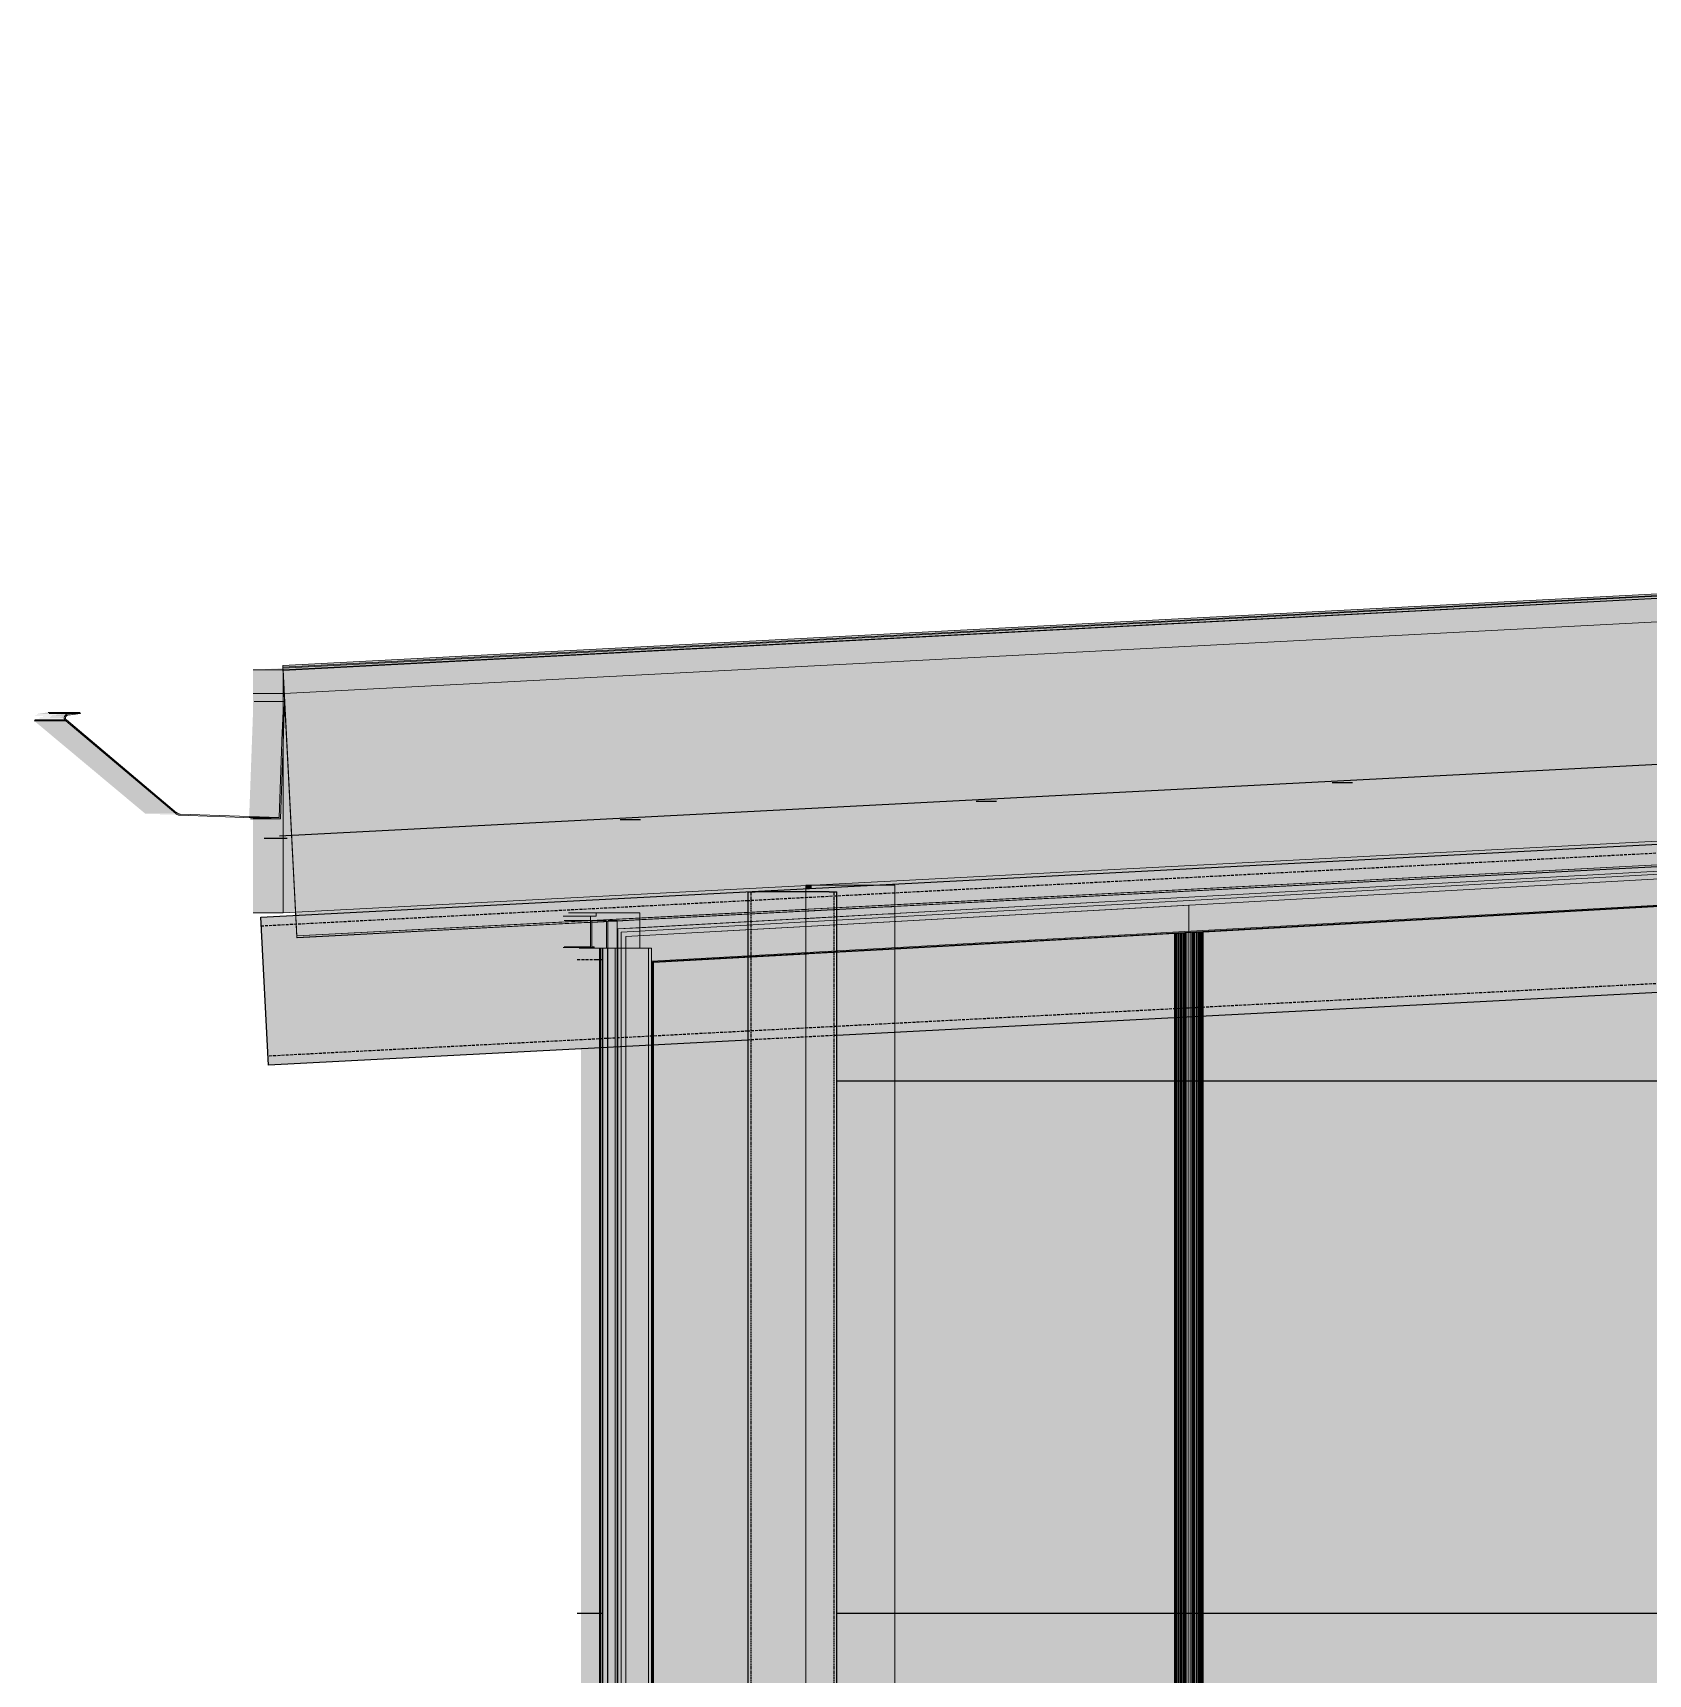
# Model space of a CAD drawing. Header units: millimetres. Extents: x 632 to 645312, y -3890 to 22200.
# Drawn here: x 595949 to 598678, y 14641 to 17414 of the extents above; entities that cross this region are included whole.
import ezdxf

# ---------------------------------------------------------------- set-up
doc = ezdxf.new("R2010")
doc.units = ezdxf.units.MM
doc.linetypes.add('Dash', pattern=[7, 5, -2])
doc.linetypes.add('Hidden Half', pattern=[3, 2, -1])
for name, color, linetype, lineweight in [('A-000-M_MASS', 13, 'Continuous', 25), ('A-214-M_CURT_WALL', 52, 'Continuous', 13), ('A-215-M_CURT_PANEL', 51, 'Continuous', 13), ('A-270-M_ROOF', 132, 'Continuous', 13), ('S-280-M_COLUMN', 52, 'Continuous', 13), ('S-280-M_STRUCT_FRAME', 12, 'Continuous', 13), ('S-280-MH_COLUMN', 52, 'Hidden Half', 13)]:
    doc.layers.add(name, color=color, linetype=linetype, lineweight=lineweight)

# ---------------------------------------------------------------- blocks, each defined once
blk = doc.blocks.new('Roof Gutters3 - Roof Gutters-1885272-S6_501-SECTION C1')
at = {"layer": 'A-270-M_ROOF', "lineweight": 5, "transparency": 33554432}
for points in [[(4306891.2, 16340.9), (4327368.8, 17410), (4327368.6, 17414.3), (4306890.9, 16345.2)], [(4306891.4, 16337), (4327369, 17406.1), (4327368.8, 17411.3), (4306891.1, 16342.2)], [(4306913, 15922.9), (4312657.3, 16222.8), (4312657.3, 16598.9), (4327371.1, 17367.1), (4327368.8, 17410), (4306891.2, 16340.9), (4306901.1, 16151.6)]]:
    blk.add_hatch(color=253, dxfattribs=at).paths.add_polyline_path(points)
at = {"layer": 'A-270-M_ROOF', "color": 53, "lineweight": 5}
for p, q in [((4327041.1, 17397.2), (4306890.9, 16345.2)), ((4327041.2, 17394.2), (4306891.1, 16342.2)), ((4327071.1, 17394.5), (4306891.2, 16340.9)), ((4327071.3, 17391.5), (4306891.3, 16338)), ((4312662.6, 16638.3), (4306891.4, 16337)), ((4312662.6, 16638.3), (4306891.4, 16337)), ((4319877.9, 16565.3), (4306914.8, 15888.5)), ((4319794.5, 16558), (4306914.9, 15885.5)), ((4306891.2, 16340.9), (4306890.9, 16345.2)), ((4306890.9, 16345.2), (4306891.1, 16342.2)), ((4306914.9, 15885.5), (4306891.2, 16340.9)), ((4306891.2, 16340.9), (4306891.3, 16338)), ((4306891.3, 16338), (4306891.2, 16340.9)), ((4306891.2, 16340.9), (4306891.3, 16338)), ((4306891.3, 16338), (4306914.8, 15888.5)), ((4306891.4, 16337), (4306891.4, 16337)), ((4307924.8, 15940.9), (4312259, 16167.2)), ((4311386, 16118.6), (4307924.8, 15937.9)), ((4307494.2, 15918.5), (4307774.8, 15933.1)), ((4307774.8, 15930.1), (4307494.2, 15915.4)), ((4307776.1, 15933.2), (4307779.8, 15933.4)), ((4307779.8, 15930.4), (4307776.1, 15930.2)), ((4307779.8, 15933.4), (4307914.8, 15940.4)), ((4307914.8, 15937.4), (4307779.8, 15930.4)), ((4307914.8, 15940.4), (4307919.8, 15940.7)), ((4307919.8, 15937.7), (4307914.8, 15937.4)), ((4307919.8, 15940.7), (4307923.4, 15940.9)), ((4307923.4, 15937.9), (4307919.8, 15937.7)), ((4306914.8, 15888.2), (4307406.4, 15913.9)), ((4307406.4, 15910.9), (4306915, 15885.2)), ((4307406.4, 15913.9), (4307411.1, 15914.1)), ((4307411.1, 15911.1), (4307406.4, 15910.9)), ((4307433.4, 15912.3), (4307412.9, 15911.2)), ((4307413.2, 15914.2), (4307433.4, 15915.3)), ((4307437, 15912.5), (4307434.2, 15912.3)), ((4307437, 15915.5), (4307494.2, 15918.5)), ((4307456.1, 15913.5), (4307440.2, 15912.6)), ((4307494.2, 15915.4), (4307456.1, 15913.5)), ((4306914.8, 15888.5), (4306914.8, 15888.2)), ((4306914.8, 15888.2), (4306914.9, 15885.5)), ((4306915, 15885.2), (4306914.9, 15885.5))]:
    blk.add_line(p, q, dxfattribs=at)
blk = doc.blocks.new('Rectangular Mullion - Frame_Framed Facade_Danpal_DPANMF BT2-3271042-S6_501-SECTION C1')
at = {"layer": 'A-214-M_CURT_WALL', "lineweight": 5, "transparency": 33554432}
for points in [[(4307457.3, 11374.6), (4307462.8, 11380.4), (4307462.8, 15701.2), (4307457.3, 15701), (4307457.3, 11409.2)], [(4307462.8, 11380.4), (4307516.2, 11436.6), (4307516.2, 15704), (4307462.8, 15701.2), (4307462.8, 11409.2)], [(4307470.6, 11388.6), (4307517.3, 11437.8), (4307517.3, 15704.1), (4307470.6, 15701.6), (4307470.6, 11409.2)]]:
    blk.add_hatch(color=10, dxfattribs=at).paths.add_polyline_path(points)
at = {"layer": 'A-214-M_CURT_WALL', "color": 53, "lineweight": 5}
for p, q in [((4307457.3, 15900), (4307457.3, 11374.6)), ((4307457.3, 15898), (4307457.3, 11448.8)), ((4307462.8, 11380.4), (4307462.8, 15894.8)), ((4307462.8, 15894.8), (4307462.8, 11380.4)), ((4307470.6, 15887.4), (4307470.6, 11388.6)), ((4307470.6, 15887.4), (4307470.6, 11388.6)), ((4307514.7, 15845.7), (4307514.7, 11435)), ((4307514.7, 15845.7), (4307514.7, 11435)), ((4307516.2, 15844.3), (4307516.2, 11436.6)), ((4307516.2, 15844.3), (4307516.2, 11436.6)), ((4307517.3, 15843.3), (4307517.3, 11437.8)), ((4307517.3, 15843.3), (4307517.3, 11437.8))]:
    blk.add_line(p, q, dxfattribs=at)
blk = doc.blocks.new('Rectangular Mullion - Mullion_FramedFacade_Danpal_DPAEC50-3271031-S6_501-SECTION C1')
at = {"layer": 'A-214-M_CURT_WALL', "lineweight": 5, "transparency": 33554432}
for points in [[(4308398.6, 11483.5), (4308403.7, 11483.7), (4308403.7, 15750.4), (4308398.6, 15750.1), (4308398.6, 11524.9)], [(4308401.6, 11483.6), (4308407.9, 11484), (4308407.9, 15750.6), (4308401.6, 15750.3), (4308401.6, 11524.9)], [(4308409.7, 11484.1), (4308413.3, 11484.2), (4308413.3, 15750.9), (4308409.7, 15750.7), (4308409.7, 11524.9)], [(4308412.4, 11484.2), (4308418.4, 11484.5), (4308418.4, 15751.1), (4308412.4, 15750.8), (4308412.4, 11524.9)], [(4308418.4, 11484.5), (4308425.4, 11484.9), (4308425.3, 15751.5), (4308418.4, 15751.1), (4308418.4, 11524.9)], [(4308425.4, 11484.9), (4308431.4, 11485.2), (4308429.7, 15751.7), (4308425.4, 15751.5), (4308425.4, 11524.9)], [(4308430.5, 11485.1), (4308434.1, 11485.3), (4308434.1, 15752), (4308430.5, 15751.8), (4308430.5, 11524.9)], [(4308436, 11485.4), (4308442.2, 11485.7), (4308442.2, 15752.4), (4308436, 15752.1), (4308436, 11524.9)], [(4308440.1, 11485.6), (4308445.2, 11485.9), (4308445.2, 15752.5), (4308440.1, 15752.3), (4308440.1, 11524.9)]]:
    blk.add_hatch(color=10, dxfattribs=at).paths.add_polyline_path(points)
at = {"layer": 'A-214-M_CURT_WALL', "color": 53, "lineweight": 5}
for p, q in [((4308403.7, 15892.6), (4308398.6, 15892.3)), ((4308401.6, 15892.5), (4308400.1, 15892.4)), ((4308401.2, 15892.4), (4308403.7, 15892.6)), ((4308401.2, 15892.4), (4308401.2, 11483.6)), ((4308401.6, 15892.5), (4308401.6, 11483.6)), ((4308401.6, 15892.5), (4308401.6, 11483.6)), ((4308403.7, 15892.6), (4308407.9, 15892.8)), ((4308407.9, 15892.8), (4308403.7, 15892.6)), ((4308403.7, 15892.6), (4308403.7, 11483.7)), ((4308405.1, 15892.7), (4308405.1, 11483.8)), ((4308405.4, 11483.8), (4308405.4, 15892.7)), ((4308407.9, 15892.8), (4308407.9, 11484)), ((4308408.6, 15892.9), (4308408.6, 11484)), ((4308409.7, 15892.9), (4308412.4, 15893.1)), ((4308413.3, 15893.1), (4308409.7, 15892.9)), ((4308409.7, 15892.9), (4308409.7, 11484.1)), ((4308414.1, 15893.2), (4308412.4, 15893.1)), ((4308412.4, 15893.1), (4308412.4, 11484.2)), ((4308413.3, 15893.1), (4308413.3, 11484.2)), ((4308413.6, 15893.1), (4308415.8, 15893.3)), ((4308415.8, 15893.3), (4308413.6, 15893.1)), ((4308413.6, 15893.1), (4308413.6, 11484.3)), ((4308413.6, 15893.1), (4308413.6, 11484.3)), ((4308416.1, 15893.3), (4308414.1, 15893.2)), ((4308414.1, 15893.2), (4308414.1, 11484.3)), ((4308415.8, 15893.3), (4308415.8, 11484.4)), ((4308416.1, 15893.3), (4308416.1, 11484.4)), ((4308418.4, 15893.4), (4308425.2, 15893.8)), ((4308425.2, 15893.8), (4308418.4, 15893.4)), ((4308418.4, 15893.4), (4308418.4, 11484.5)), ((4308418.4, 15893.4), (4308418.4, 15893.4)), ((4308425.4, 15893.8), (4308425.2, 15893.8)), ((4308425.4, 15893.8), (4308425.4, 11484.9)), ((4308429.7, 15894), (4308427.7, 15893.9)), ((4308427.7, 15893.9), (4308427.7, 11485)), ((4308430.2, 15894.1), (4308428.1, 15893.9)), ((4308428.1, 15893.9), (4308430.2, 15894.1)), ((4308428.1, 15893.9), (4308428.1, 11485)), ((4308431.4, 15894.1), (4308429.7, 15894)), ((4308429.7, 15894), (4308429.7, 11485.1)), ((4308430.2, 15894.1), (4308430.2, 11485.1)), ((4308430.2, 15894.1), (4308430.2, 11485.1)), ((4308434.1, 15894.3), (4308430.5, 15894.1)), ((4308430.5, 15894.1), (4308430.5, 11485.1)), ((4308431.4, 15894.1), (4308434.1, 15894.3)), ((4308431.4, 15894.1), (4308431.4, 11485.2)), ((4308434.1, 15894.3), (4308434.1, 11485.3)), ((4308435.2, 15894.3), (4308435.2, 11485.4)), ((4308436, 15894.4), (4308440.1, 15894.6)), ((4308440.1, 15894.6), (4308436, 15894.4)), ((4308436, 15894.4), (4308436, 11485.4)), ((4308438.4, 15894.5), (4308438.4, 11485.5)), ((4308438.7, 15894.5), (4308438.7, 11485.6)), ((4308445.2, 15894.9), (4308440.1, 15894.6)), ((4308440.1, 15894.6), (4308442.6, 15894.7)), ((4308440.1, 15894.6), (4308440.1, 11485.6)), ((4308443.7, 15894.8), (4308442.2, 15894.7)), ((4308442.2, 15894.7), (4308442.2, 11485.7)), ((4308442.2, 15894.7), (4308442.2, 11485.7)), ((4308442.6, 15894.7), (4308442.6, 11485.8)), ((4308443.7, 15894.8), (4308443.7, 11485.8)), ((4308443.7, 15894.8), (4308443.7, 11485.8)), ((4308445.2, 15894.9), (4308445.2, 11485.9)), ((4308446.2, 11485.9), (4308446.2, 15894.9)), ((4308446.2, 15894.9), (4308446.2, 11485.9)), ((4308446.2, 15894.9), (4308446.2, 11485.9)), ((4308397.6, 15892.2), (4308397.6, 11483.4)), ((4308397.6, 11483.4), (4308397.6, 15892.2)), ((4308397.6, 15892.2), (4308397.6, 11483.4)), ((4308398.6, 15892.3), (4308398.6, 11483.5)), ((4308400.1, 15892.4), (4308400.1, 11483.6)), ((4308400.1, 15892.4), (4308400.1, 11483.6))]:
    blk.add_line(p, q, dxfattribs=at)
at = {"layer": 'A-214-M_CURT_WALL', "color": 53, "lineweight": 5, "flags": 128}
for points in [[(4308400.1, 15892.4), (4308400.4, 15892.4), (4308401.2, 15892.4)], [(4308408.6, 15892.9), (4308408.2, 15892.8), (4308407.9, 15892.8)], [(4308409.7, 15892.9), (4308409, 15892.9), (4308408.6, 15892.9)], [(4308412.4, 15893.1), (4308412.8, 15893.1), (4308413.6, 15893.1)], [(4308414.1, 15893.2), (4308413.8, 15893.1), (4308413.3, 15893.1)], [(4308430.5, 15894.1), (4308430, 15894), (4308429.7, 15894)], [(4308430.2, 15894.1), (4308431, 15894.1), (4308431.4, 15894.1)], [(4308435.2, 15894.3), (4308434.8, 15894.3), (4308434.1, 15894.3)], [(4308436, 15894.4), (4308435.6, 15894.4), (4308435.2, 15894.3)], [(4308442.6, 15894.7), (4308443.4, 15894.8), (4308443.7, 15894.8)], [(4308446.2, 15894.9), (4308445.9, 15894.9), (4308445.2, 15894.9)], [(4308398.6, 15892.3), (4308397.9, 15892.3), (4308397.6, 15892.2)]]:
    blk.add_lwpolyline(points, dxfattribs=at)
at = {"layer": 'A-214-M_CURT_WALL', "color": 53, "lineweight": 5}
for points, knots in [([(4308405.4, 15892.7), (4308405.4, 15892.7), (4308405.4, 15892.7), (4308405.4, 15892.7), (4308405.4, 15892.7), (4308405.3, 15892.7), (4308405.2, 15892.7), (4308405, 15892.7), (4308404.9, 15892.6), (4308404.7, 15892.6), (4308404.6, 15892.6), (4308404.5, 15892.6), (4308404.3, 15892.6), (4308404.2, 15892.6), (4308404, 15892.6), (4308403.8, 15892.6), (4308403.7, 15892.6)], [-0.78125, -0.78125, -0.78125, -0.78125, -0.734375, -0.6875, -0.625, -0.5625, -0.5, -0.4375, -0.375, -0.3125, -0.2578125, -0.21875, -0.15625, -0.109375, -0.0625, 0, 0, 0, 0]), ([(4308405.1, 15892.7), (4308405.2, 15892.7), (4308405.3, 15892.7), (4308405.4, 15892.7), (4308405.5, 15892.7), (4308405.4, 15892.7), (4308405.4, 15892.7)], [-1, -1, -1, -1, -0.9375, -0.890625, -0.84375, -0.78125, -0.78125, -0.78125, -0.78125]), ([(4308440.1, 15894.6), (4308440, 15894.6), (4308439.9, 15894.6), (4308439.6, 15894.6), (4308439.4, 15894.6), (4308439.2, 15894.6), (4308439.1, 15894.5), (4308438.8, 15894.5), (4308438.7, 15894.5), (4308438.5, 15894.5), (4308438.4, 15894.5), (4308438.4, 15894.5), (4308438.4, 15894.5), (4308438.4, 15894.5)], [-1, -1, -1, -1, -0.9375, -0.875, -0.8125, -0.75, -0.6875, -0.625, -0.5, -0.4375, -0.375, -0.3125, -0.25, -0.25, -0.25, -0.25]), ([(4308438.4, 15894.5), (4308438.4, 15894.5), (4308438.4, 15894.5), (4308438.5, 15894.5), (4308438.6, 15894.5), (4308438.7, 15894.5)], [-0.25, -0.25, -0.25, -0.25, -0.1875, -0.125, 0, 0, 0, 0])]:
    blk.add_open_spline(points, degree=3, knots=knots, dxfattribs=at)
blk = doc.blocks.new('Gutter 01 - Gutter 01-2642328-S6_501-SECTION C1')
at = {"layer": 'A-000-M_MASS', "lineweight": 5, "transparency": 33554432}
for points in [[(4306884.9, 16088.3), (4306891.9, 16284.2), (4306841.3, 16284.2), (4306834.1, 16088.3), (4306853.7, 16088.3)], [(4306527.3, 16263.1), (4306547.5, 16266), (4306494.2, 16266), (4306474.6, 16263.2)], [(4306710.4, 16095), (4306524.3, 16251.6), (4306471, 16251.6), (4306658.4, 16095)], [(4306714.9, 16092.5), (4306712.5, 16093.5), (4306662.9, 16092.5)], [(4306853.7, 16086.2), (4306853.7, 16087.4), (4306836.2, 16086.2)]]:
    blk.add_hatch(color=8, dxfattribs=at).paths.add_polyline_path(points)
h = blk.add_hatch(color=8, dxfattribs=at)
h.paths.add_polyline_path([(4306523, 16252.8), (4306522.1, 16254.3), (4306469.8, 16252.8)])
h.paths.add_polyline_path([(4306521.8, 16255.9), (4306521.8, 16257.6), (4306468.6, 16255.9)])
h.paths.add_polyline_path([(4306525.8, 16262.7), (4306527.3, 16263.1), (4306472.5, 16262.7)])
h.paths.add_polyline_path([(4306524.3, 16261.8), (4306525.8, 16262.7), (4306471, 16261.9)])
h.paths.add_polyline_path([(4306523, 16260.6), (4306524.3, 16261.8), (4306469.8, 16260.7)])
h.paths.add_polyline_path([(4306522.1, 16259.2), (4306523, 16260.6), (4306468.9, 16259.2)])
h.paths.add_polyline_path([(4306521.8, 16257.6), (4306522.1, 16259.2), (4306468.6, 16257.6)])
h = blk.add_hatch(color=8, dxfattribs=at)
h.paths.add_polyline_path([(4306886.9, 16086.2), (4306885, 16088.3), (4306853.7, 16087.4)])
h.paths.add_polyline_path([(4306710.3, 16095), (4306711.6, 16096.5), (4306643, 16151.6)])
at = {"layer": 'A-000-M_MASS', "color": 53, "lineweight": 5}
for p, q in [((4306891.3, 16284.2), (4306842.6, 16284.2)), ((4306891.3, 16284.2), (4306843.2, 16284.2)), ((4306891.3, 16213.1), (4306893.8, 16284.2)), ((4306891.8, 16284.2), (4306891.3, 16268.7)), ((4306893.8, 16284.2), (4306891.8, 16284.2)), ((4306522.8, 16253.2), (4306472.1, 16253.2)), ((4306547.5, 16266), (4306494.3, 16266)), ((4306534.9, 16264.2), (4306496, 16264.2)), ((4306525.5, 16253.2), (4306522.8, 16253.2)), ((4306711.6, 16096.5), (4306525.5, 16253.2)), ((4306538.8, 16264.8), (4306527.3, 16263.1)), ((4306527.5, 16261.1), (4306549.2, 16264.2)), ((4306549.2, 16264.2), (4306534.9, 16264.2)), ((4306547.5, 16266), (4306538.8, 16264.8)), ((4306549.2, 16264.2), (4306547.5, 16266)), ((4306891.3, 16268.5), (4306889.5, 16219.2)), ((4306524.2, 16251.6), (4306470.9, 16251.6)), ((4306524.3, 16251.6), (4306710.3, 16095)), ((4306889.5, 16216.5), (4306885, 16088.3)), ((4306886.9, 16086.2), (4306891.3, 16213.1)), ((4306889.5, 16219.2), (4306889.5, 16216.5)), ((4306717.7, 16092.2), (4306731.9, 16091.7)), ((4306885, 16088.3), (4306717.8, 16094.2)), ((4306731.9, 16091.7), (4306886.9, 16086.2)), ((4306884.9, 16088.3), (4306834.4, 16088.3)), ((4306866.3, 16086.2), (4306836.3, 16086.2)), ((4306886.9, 16086.2), (4306866.3, 16086.2))]:
    blk.add_line(p, q, dxfattribs=at)
for centre, major_axis, start_param, end_param in [((4306528.2, 16256.7), (0, 6.46), 1.443442, 1.704107), ((4306528.2, 16256.7), (0, 6.46), 1.182777, 1.443442), ((4306528.2, 16256.7), (0, 6.46), 1.704107, 1.964772), ((4306528.2, 16256.7), (0, 6.46), 0.922112, 1.182777), ((4306528.2, 16256.7), (0, 6.46), 1.964772, 2.225437), ((4306528.2, 16256.7), (0, 6.46), 0.140117, 0.922112), ((4306528.2, 16256.7), (0, 4.46), 0.140117, 2.494724), ((4306528.2, 16256.7), (0, 6.46), 2.225437, 2.486102), ((4306718.1, 16104.4), (0, 12.2), 2.443753, 2.664731), ((4306718.1, 16104.4), (0, 10.2), 2.443753, 3.106686), ((4306718.1, 16104.4), (0, 12.2), 2.664731, 2.878976), ((4306718.1, 16104.4), (0, 12.2), 2.885708, 3.106686)]:
    blk.add_ellipse(centre, major_axis=major_axis, ratio=0.996205, start_param=start_param, end_param=end_param, dxfattribs=at)
blk = doc.blocks.new('Rectangular Mullion - Frame_Framed Facade_Danpal_DPANMF BT2-3271033-S6_501-SECTION C1')
at = {"layer": 'A-214-M_CURT_WALL', "color": 53, "lineweight": 5}
for p, q in [((4309461.9, 16011.6), (4308421.9, 15953.7)), ((4309461.9, 16011.6), (4308421.9, 15953.7)), ((4308422.2, 15948.2), (4309462.2, 16006.1)), ((4309462.2, 16006.1), (4308422.2, 15948.2)), ((4309462.7, 15998.3), (4308422.7, 15940.4)), ((4309461.9, 15998.2), (4308422.7, 15940.4)), ((4309465.1, 15954.3), (4308425.1, 15896.4)), ((4309465.1, 15954.3), (4308425.1, 15896.4)), ((4309465.2, 15952.8), (4308425.2, 15894.9)), ((4309465.2, 15952.8), (4308425.2, 15894.9)), ((4309465.2, 15951.7), (4308425.2, 15893.8)), ((4309437.9, 15950.1), (4308445.9, 15894.9)), ((4309447.9, 15950.7), (4309445.2, 15950.5)), ((4309452.4, 15950.9), (4309449.7, 15950.8)), ((4309465.2, 15951.7), (4309458.4, 15951.3)), ((4308434.1, 15894.3), (4308431.4, 15894.1)), ((4308440.1, 15894.6), (4308436, 15894.4))]:
    blk.add_line(p, q, dxfattribs=at)
blk = doc.blocks.new('System Panel - Danpalon - Multicell - 16mm thk - Light grey-3271047-S6_501-SECTION C1')
at = {"layer": 'A-215-M_CURT_PANEL', "lineweight": 5, "transparency": 33554432}
blk.add_hatch(color=9, dxfattribs=at).paths.add_polyline_path([(4308421.9, 11437.9), (4309461.9, 11491.9), (4309461.9, 15805.6), (4308421.9, 15751.3), (4308421.9, 11524.9)])
at = {"layer": 'A-215-M_CURT_PANEL', "color": 53, "lineweight": 5}
for p, q in [((4308422.7, 15940.4), (4309461.9, 15998.2)), ((4309461.9, 15998.2), (4308422.7, 15940.4)), ((4308421.9, 15894.7), (4308421.9, 15940.4)), ((4308421.9, 15940.4), (4308421.9, 15894.7)), ((4308421.9, 11483.6), (4308421.9, 15894.7)), ((4308421.9, 15894.7), (4308421.9, 11437.9))]:
    blk.add_line(p, q, dxfattribs=at)
blk = doc.blocks.new('System Panel - Danpalon - Multicell - 16mm thk - Light grey-3271048-S6_501-SECTION C1')
at = {"layer": 'A-215-M_CURT_PANEL', "lineweight": 5, "transparency": 33554432}
h = blk.add_hatch(color=9, dxfattribs=at)
h.paths.add_polyline_path([(4307470.6, 11388.6), (4307676.8, 11399.3), (4307676.8, 15712.4), (4307470.6, 15701.6), (4307470.6, 11409.2)])
h.paths.add_polyline_path([(4307826.8, 11407), (4308421.9, 11437.9), (4308421.9, 15751.3), (4307826.8, 15720.2), (4307826.8, 11524.9)])
at = {"layer": 'A-215-M_CURT_PANEL', "color": 53, "lineweight": 5}
for p, q in [((4307470.6, 15887.4), (4308421.9, 15940.4)), ((4308421.9, 15940.4), (4307470.6, 15887.4)), ((4308421.9, 15940.4), (4308421.9, 15894.7)), ((4308421.9, 15894.7), (4308421.9, 15940.4)), ((4308421.9, 15894.7), (4308421.9, 11483.6)), ((4308421.9, 11437.9), (4308421.9, 15894.7)), ((4307470.6, 11388.6), (4307470.6, 15887.4)), ((4307470.6, 15887.4), (4307470.6, 11388.6))]:
    blk.add_line(p, q, dxfattribs=at)
blk = doc.blocks.new('Rectangular Mullion - Frame_Framed Facade_Danpal_DPANMF BT2-3271034-S6_501-SECTION C1')
at = {"layer": 'A-214-M_CURT_WALL', "color": 53, "lineweight": 5}
for p, q in [((4308421.9, 15953.7), (4307457.3, 15900)), ((4307462.8, 15894.8), (4308422.2, 15948.2)), ((4308422.2, 15948.2), (4307462.8, 15894.8)), ((4308421.9, 15953.7), (4307924.8, 15926)), ((4308421.9, 15940.4), (4307470.6, 15887.4)), ((4308422.7, 15940.4), (4307470.6, 15887.4)), ((4307914.8, 15925.5), (4307779.8, 15918)), ((4307919.8, 15925.7), (4307914.8, 15925.5)), ((4307923.4, 15925.9), (4307919.8, 15925.7)), ((4307494.2, 15902.1), (4307457.3, 15900)), ((4307774.8, 15917.7), (4307494.2, 15902.1)), ((4308425.1, 15896.4), (4307514.7, 15845.7)), ((4308425.1, 15896.4), (4307514.7, 15845.7)), ((4308425.2, 15894.9), (4307516.2, 15844.3)), ((4308425.2, 15894.9), (4307516.2, 15844.3)), ((4308425.2, 15893.8), (4307517.3, 15843.3)), ((4307779.8, 15918), (4307776.1, 15917.8)), ((4308407.9, 15892.8), (4308403.7, 15892.6)), ((4308412.4, 15893.1), (4308409.7, 15892.9)), ((4308425.2, 15893.8), (4308418.4, 15893.4)), ((4307914.8, 15865.4), (4307779.8, 15857.9)), ((4307919.8, 15865.7), (4307914.8, 15865.4)), ((4307923.4, 15865.9), (4307919.8, 15865.7)), ((4308397.9, 15892.3), (4307924.8, 15865.9)), ((4307774.8, 15857.6), (4307517.3, 15843.3)), ((4307779.8, 15857.9), (4307776.2, 15857.7))]:
    blk.add_line(p, q, dxfattribs=at)
blk = doc.blocks.new('MulticellPanel_Polycarbonate_Danpal_1040w - Premium Dark Opal-3268218-S6_501-SECTION C1')
at = {"layer": 'A-215-M_CURT_PANEL', "lineweight": 5, "transparency": 33554432}
for points in [[(4307440.2, 11402.1), (4307440.2, 15700.1), (4307395, 15697.7), (4307395, 11402.1)], [(4307456.1, 11402.1), (4307456.1, 15700.9), (4307440.2, 15700.1), (4307440.2, 11402.1)]]:
    blk.add_hatch(color=9, dxfattribs=at).paths.add_polyline_path(points)
at = {"layer": 'A-215-M_CURT_PANEL', "color": 53, "lineweight": 5}
for p, q in [((4307397.1, 15914.1), (4307411.1, 15914.1)), ((4307437.9, 15914.1), (4307413.1, 15914.1)), ((4307413.1, 15914.1), (4307437.9, 15914.1)), ((4307440.2, 15914.1), (4307456.1, 15914.1)), ((4307456.1, 15914.1), (4307440.2, 15914.1)), ((4307440.2, 11448.8), (4307440.2, 15912.2)), ((4307456.1, 15913.8), (4307456.1, 11448.8))]:
    blk.add_line(p, q, dxfattribs=at)
blk = doc.blocks.new('Rectangular Mullion - Frame_Framed Facade_Danpal_DPANMF BT1-3266259-S6_501-SECTION C1')
at = {"layer": 'A-214-M_CURT_WALL', "lineweight": 5, "transparency": 33554432}
for points in [[(4307430.5, 11448.8), (4307430.5, 15699.6), (4307425.9, 15699.3), (4307425.9, 11448.8)], [(4307431.9, 11448.8), (4307431.9, 15699.6), (4307428, 15699.4), (4307428, 11448.8)], [(4307439.8, 11448.8), (4307439.8, 15700), (4307430.5, 15699.6), (4307430.5, 11448.8)], [(4307514.1, 11448.8), (4307514.1, 15703.9), (4307440.3, 15700.1), (4307440.3, 11448.8)], [(4307456.6, 11448.8), (4307456.6, 15700.9), (4307452.6, 15700.7), (4307452.6, 11448.8)]]:
    blk.add_hatch(color=10, dxfattribs=at).paths.add_polyline_path(points)
at = {"layer": 'A-214-M_CURT_WALL', "color": 53, "lineweight": 5}
for p, q in [((4307425.9, 15867.4), (4307430.5, 15867.4)), ((4307425.9, 11448.8), (4307425.9, 15867.4)), ((4307430.5, 15867.4), (4307428, 15867.4)), ((4307428, 15867.4), (4307430.5, 15867.4)), ((4307430.5, 15867.4), (4307428, 15867.4)), ((4307428, 11448.8), (4307428, 15867.4)), ((4307430.5, 15867.4), (4307437.9, 15867.4)), ((4307430.5, 11448.8), (4307430.5, 15867.4)), ((4307431.9, 15867.4), (4307431.7, 15867.4)), ((4307431.7, 11448.8), (4307431.7, 15867.4)), ((4307437.9, 15867.4), (4307431.8, 15867.4)), ((4307431.8, 11448.8), (4307431.8, 15867.4)), ((4307431.9, 11448.8), (4307431.9, 15867.4)), ((4307439.8, 15867.4), (4307440.3, 15867.4)), ((4307439.8, 15867.4), (4307439.8, 11448.8)), ((4307440.3, 15867.4), (4307457.3, 15867.4)), ((4307456.6, 15867.4), (4307440.3, 15867.4)), ((4307440.3, 11448.8), (4307440.3, 15867.4)), ((4307456.1, 15867.4), (4307452.6, 15867.4)), ((4307452.6, 15867.4), (4307456.1, 15867.4)), ((4307452.6, 11448.8), (4307452.6, 15867.4)), ((4307456.6, 11448.8), (4307456.6, 15867.4)), ((4307457.3, 15867.4), (4307470.6, 15867.4)), ((4307470.6, 15867.4), (4307457.3, 15867.4)), ((4307470.6, 15867.4), (4307514.1, 15867.4)), ((4307494.2, 15867.4), (4307470.6, 15867.4)), ((4307508.9, 15867.4), (4307494.2, 15867.4)), ((4307514.1, 15867.4), (4307508.9, 15867.4)), ((4307508.9, 11448.8), (4307508.9, 15867.4)), ((4307514.1, 11448.8), (4307514.1, 15867.4))]:
    blk.add_line(p, q, dxfattribs=at)
blk = doc.blocks.new('Rectangular Mullion - Frame_Framed Facade_Danpal_DPANMF BT2-3032122-S6_501-SECTION C1')
at = {"layer": 'A-214-M_CURT_WALL', "color": 53, "lineweight": 5}
for p, q in [((4307411.1, 15921.9), (4307364.5, 15921.9)), ((4307420.4, 15927.4), (4307373.8, 15927.4)), ((4307373.8, 15921.9), (4307411.1, 15921.9)), ((4307420.4, 15921.9), (4307411.1, 15921.9)), ((4307411.1, 15921.9), (4307411.1, 15911.4)), ((4307411.1, 15921.9), (4307420.4, 15921.9)), ((4307494.2, 15927.4), (4307420.4, 15927.4)), ((4307420.4, 15927.4), (4307420.4, 15921.9)), ((4307494.2, 15927.4), (4307448.2, 15927.4)), ((4307494.2, 15915.8), (4307494.2, 15927.4)), ((4307411.1, 15914.1), (4307366.5, 15914.1)), ((4307411.1, 15914.1), (4307391.5, 15914.1)), ((4307411.1, 15911.4), (4307411.1, 15868.5)), ((4307413.1, 15911.5), (4307413.1, 15914.1)), ((4307413.1, 15914.1), (4307437.9, 15914.1)), ((4307437.9, 15914.1), (4307413.1, 15914.1)), ((4307413.1, 15870), (4307413.1, 15911.5)), ((4307437.9, 15912.8), (4307437.9, 15867.4)), ((4307494.2, 15902.1), (4307494.2, 15915.8)), ((4307494.2, 15888.7), (4307494.2, 15902.1)), ((4307411.1, 15868.5), (4307364.5, 15868.5)), ((4307411.1, 15870), (4307366.5, 15870)), ((4307411.1, 15870), (4307370.4, 15870)), ((4307411.1, 15868.5), (4307370.4, 15868.5)), ((4307425.9, 15867.4), (4307391.5, 15867.4)), ((4307411.1, 15868.5), (4307416.9, 15868.5)), ((4307416.9, 15868.5), (4307411.1, 15868.5)), ((4307416.9, 15870), (4307413.1, 15870)), ((4307416.9, 15870), (4307413.1, 15870)), ((4307416.9, 15868.5), (4307416.9, 15870)), ((4307430.5, 15867.4), (4307428, 15867.4)), ((4307437.9, 15867.4), (4307432.9, 15867.4)), ((4307437.9, 15867.4), (4307457.3, 15867.4)), ((4307452.6, 15867.4), (4307448.2, 15867.4)), ((4307456.1, 15867.4), (4307452.6, 15867.4)), ((4307457.3, 15867.4), (4307470.6, 15867.4)), ((4307470.6, 15867.4), (4307457.3, 15867.4)), ((4307470.6, 15867.4), (4307494.2, 15867.4)), ((4307494.2, 15867.4), (4307470.6, 15867.4)), ((4307494.2, 15867.4), (4307494.2, 15888.7))]:
    blk.add_line(p, q, dxfattribs=at)
blk = doc.blocks.new('25021-APA-ZZ-ZZ-M3-AR-000001_V3_rvt-8-S6_501-SECTION C1')
at = {"layer": 'A-270-M_ROOF', "lineweight": 5, "transparency": 33554432}
for color, points in [(9, [(4306891.3, 16338), (4327368.8, 17407.1), (4327318.3, 17407.1), (4306840.7, 16338)]), (9, [(4306891.3, 16297.9), (4327369, 17367), (4327369, 17407.1), (4306891.3, 16338)]), (10, [(4306891.3, 16297.9), (4327368.8, 17367), (4327318.3, 17367), (4306840.7, 16297.9)]), (254, [(4306891.3, 15927.4), (4312657.3, 16228.4), (4312657.3, 16598.9), (4306891.3, 16297.9), (4306891.3, 16151.6)]), (9, [(4306840.7, 16297.9), (4306891.3, 16297.9), (4306891.3, 16338), (4306840.7, 16336.9)]), (254, [(4306891.3, 15927.4), (4306891.3, 16297.9), (4306840.7, 16297.9), (4306840.7, 15927.4), (4306853.7, 15927.4)])]:
    blk.add_hatch(color=color, dxfattribs=at).paths.add_polyline_path(points)
at = {"layer": 'S-280-M_COLUMN', "lineweight": 5, "transparency": 33554432}
for points in [[(4307774.8, 15967.9), (4307784.8, 15968.4), (4307784.8, 15973.9), (4307774.8, 15973.9)], [(4307779.8, 15968.1), (4307784.8, 15968.4), (4307784.8, 15973.9), (4307779.8, 15973.9)]]:
    blk.add_hatch(color=10, dxfattribs=at).paths.add_polyline_path(points)
h = blk.add_hatch(color=10, dxfattribs=at)
h.paths.add_polyline_path([(4307831.6, 5240), (4307914.8, 5240), (4307914.8, 10412.8), (4307881, 10410.8), (4307826.8, 10409.9), (4307826.8, 5240)])
h.paths.add_polyline_path([(4307826.8, 10428.5), (4307881, 10432.6), (4307881, 10474.1), (4307852.3, 10472.6), (4307839.5, 10694.5), (4307826.8, 10694), (4307826.8, 10440.8)])
h.paths.add_polyline_path([(4307826.8, 10712.6), (4307839.9, 10713.6), (4307840.3, 10722.3), (4307914.8, 10726.1), (4307914.8, 15724.8), (4307826.8, 15720.2), (4307826.8, 10724.7)])
h.paths.add_polyline_path([(4307784.8, 15968.4), (4307889.7, 15973.9), (4307784.8, 15973.9)])
h = blk.add_hatch(color=10, dxfattribs=at)
h.paths.add_polyline_path([(4307831.6, 5240), (4307914.8, 5240), (4307914.8, 10412.8), (4307881, 10410.8), (4307826.8, 10409.9), (4307826.8, 5240)])
h.paths.add_polyline_path([(4307826.8, 10428.5), (4307881, 10432.6), (4307881, 10474.1), (4307852.3, 10472.6), (4307839.5, 10694.5), (4307826.8, 10694), (4307826.8, 10440.8)])
h.paths.add_polyline_path([(4307826.8, 10712.6), (4307839.9, 10713.6), (4307840.3, 10722.3), (4307914.8, 10726.1), (4307914.8, 15724.8), (4307826.8, 15720.2), (4307826.8, 10724.7)])
h.paths.add_polyline_path([(4307784.8, 15968.4), (4307889.7, 15973.9), (4307784.8, 15973.9)])
h = blk.add_hatch(color=10, dxfattribs=at)
h.paths.add_polyline_path([(4307919.8, 5240), (4307924.8, 5240), (4307923.4, 10413.4), (4307914.8, 10410.9), (4307914.8, 5240)])
h.paths.add_polyline_path([(4307914.8, 10726.1), (4307924.8, 10726.6), (4307923.4, 15725.3), (4307914.8, 15724.8), (4307914.8, 10952.3)])
h = blk.add_hatch(color=10, dxfattribs=at)
h.paths.add_polyline_path([(4307917.3, 5240), (4307919.8, 5240), (4307918.2, 10413), (4307914.8, 10410.9), (4307914.8, 5240)])
h.paths.add_polyline_path([(4307914.8, 10726.1), (4307919.8, 10726.4), (4307919.1, 15725.1), (4307914.8, 15724.8), (4307914.8, 10952.3)])
at = {"layer": 'A-270-M_ROOF', "color": 53, "lineweight": 5}
for p, q in [((4306891.3, 16338), (4327071.3, 17391.5)), ((4306893.4, 16298), (4327073.3, 17351.6)), ((4327073.3, 17351.6), (4306893.4, 16298)), ((4321014.3, 16664.7), (4306912.7, 15928.5)), ((4306845, 16338), (4306840.7, 16338)), ((4306851.7, 16338), (4306845, 16338)), ((4306891.3, 16338), (4306851.7, 16338)), ((4306891.3, 16297.9), (4306891.3, 16338)), ((4306846.8, 16297.9), (4306840.7, 16297.9)), ((4306840.7, 16297.9), (4306846.8, 16297.9)), ((4306891.3, 16297.9), (4306846.8, 16297.9)), ((4306846.8, 16297.9), (4306891.3, 16297.9)), ((4306891.3, 16269), (4306891.3, 16297.9)), ((4306891.3, 15927.4), (4306891.3, 16268.9)), ((4306840.7, 15927.4), (4306845, 15927.4)), ((4306845, 15927.4), (4306891.3, 15927.4)), ((4306912.7, 15928.5), (4306891.3, 15927.4))]:
    blk.add_line(p, q, dxfattribs=at)
at = {"layer": 'S-280-M_COLUMN', "color": 53, "lineweight": 5}
for p, q in [((4307774.8, 15973.9), (4307776.1, 15973.9)), ((4307774.8, 15973.9), (4307779.8, 15973.9)), ((4307774.8, 15973.5), (4307774.8, 15930.4)), ((4307776.1, 15973.9), (4307779.8, 15973.9)), ((4307782.3, 15973.9), (4307779.8, 15973.9)), ((4307782.3, 15973.9), (4307779.8, 15973.9)), ((4307781.3, 15973.9), (4307784.8, 15973.9)), ((4307782.2, 15973.9), (4307784.8, 15973.9)), ((4307784.8, 15973.9), (4307782.3, 15973.9)), ((4307784.8, 15973.9), (4307782.3, 15973.9)), ((4307784.8, 15973.9), (4307914.8, 15973.9)), ((4307914.8, 15973.9), (4307784.8, 15973.9)), ((4307784.8, 15973.9), (4307914.8, 15973.9)), ((4307914.8, 15973.9), (4307784.8, 15973.9)), ((4307914.8, 15973.9), (4307917.4, 15973.9)), ((4307914.8, 15973.9), (4307919.8, 15973.9)), ((4307919.8, 15973.9), (4307914.8, 15973.9)), ((4307919.8, 15973.9), (4307914.8, 15973.9)), ((4307919.8, 15973.9), (4307924.8, 15973.9)), ((4307919.8, 15973.9), (4307923.4, 15973.9)), ((4307923.4, 15973.9), (4307924.8, 15973.9)), ((4307924.8, 15938.2), (4307924.8, 15973.9)), ((4307774.8, 15930.4), (4307774.8, 15917.7)), ((4307924.8, 15926), (4307924.8, 15938.2)), ((4307924.8, 15912.7), (4307924.8, 15926)), ((4307774.8, 15917.7), (4307774.8, 15904.4)), ((4307774.8, 15904.4), (4307774.8, 15858.7)), ((4307924.8, 15867), (4307924.8, 15912.7)), ((4307924.8, 11458.9), (4307924.8, 15865.9)), ((4307774.8, 15857.6), (4307774.8, 11451.1))]:
    blk.add_line(p, q, dxfattribs=at)
at = {"layer": 'A-000-M_MASS', "color": 53, "lineweight": 5}
blk.add_blockref('Gutter 01 - Gutter 01-2642328-S6_501-SECTION C1', (0, 0), dxfattribs=at)
at = {"layer": 'A-214-M_CURT_WALL', "color": 53, "lineweight": 5}
for name in ['Rectangular Mullion - Frame_Framed Facade_Danpal_DPANMF BT2-3271033-S6_501-SECTION C1', 'Rectangular Mullion - Frame_Framed Facade_Danpal_DPANMF BT2-3271034-S6_501-SECTION C1', 'Rectangular Mullion - Frame_Framed Facade_Danpal_DPANMF BT2-3032122-S6_501-SECTION C1', 'Rectangular Mullion - Frame_Framed Facade_Danpal_DPANMF BT2-3271042-S6_501-SECTION C1', 'Rectangular Mullion - Mullion_FramedFacade_Danpal_DPAEC50-3271031-S6_501-SECTION C1', 'Rectangular Mullion - Frame_Framed Facade_Danpal_DPANMF BT1-3266259-S6_501-SECTION C1']:
    blk.add_blockref(name, (0, 0), dxfattribs=at)
at = {"layer": 'A-215-M_CURT_PANEL', "color": 53, "lineweight": 5}
for name in ['System Panel - Danpalon - Multicell - 16mm thk - Light grey-3271047-S6_501-SECTION C1', 'System Panel - Danpalon - Multicell - 16mm thk - Light grey-3271048-S6_501-SECTION C1', 'MulticellPanel_Polycarbonate_Danpal_1040w - Premium Dark Opal-3268218-S6_501-SECTION C1']:
    blk.add_blockref(name, (0, 0), dxfattribs=at)
at = {"layer": 'A-270-M_ROOF', "color": 53, "lineweight": 5}
blk.add_blockref('Roof Gutters3 - Roof Gutters-1885272-S6_501-SECTION C1', (0, 0), dxfattribs=at)
blk = doc.blocks.new('NRP_Framing-Steel-Purlin C - P946 - EC250-24-4049948-S6_501-SECTION C1')
at = {"layer": 'S-280-M_STRUCT_FRAME', "color": 1, "lineweight": 25}
blk.add_line((4306898.6, 16052.9), (4306859.6, 16052.9), dxfattribs=at)
blk.add_line((4306898.6, 16052.9), (4306859.6, 16052.9), dxfattribs=at)
blk = doc.blocks.new('NRP_Framing-Steel-Purlin C - P946 - EC250-24-4049987-S6_501-SECTION C1')
at = {"layer": 'S-280-M_STRUCT_FRAME', "color": 1, "lineweight": 25}
blk.add_line((4312657.3, 16358), (4306885.1, 16056.6), dxfattribs=at)
blk.add_line((4312657.3, 16358), (4306885.1, 16056.6), dxfattribs=at)
blk = doc.blocks.new('NRP_Framing-Steel-Purlin C - P946 - EC250-24-4050831-S6_501-SECTION C1')
at = {"layer": 'S-280-M_STRUCT_FRAME', "color": 1, "lineweight": 25}
blk.add_line((4307495.5, 16084.3), (4307461.1, 16084.3), dxfattribs=at)
blk.add_line((4307495.5, 16084.3), (4307461.1, 16084.3), dxfattribs=at)
blk = doc.blocks.new('NRP_Framing-Steel-Purlin C - P946 - EC250-24-4050855-S6_501-SECTION C1')
at = {"layer": 'S-280-M_STRUCT_FRAME', "color": 1, "lineweight": 25}
blk.add_line((4308097, 16115.7), (4308062.6, 16115.7), dxfattribs=at)
blk.add_line((4308097, 16115.7), (4308062.6, 16115.7), dxfattribs=at)
blk = doc.blocks.new('NRP_Framing-Steel-Purlin C - P946 - EC250-24-4050856-S6_501-SECTION C1')
at = {"layer": 'S-280-M_STRUCT_FRAME', "color": 1, "lineweight": 25}
blk.add_line((4308698.4, 16147.1), (4308664, 16147.1), dxfattribs=at)
blk.add_line((4308698.4, 16147.1), (4308664, 16147.1), dxfattribs=at)
blk = doc.blocks.new('NRP_Framing-Steel-Purlin Z - G914 - EZ250-15-4087897-S6_501-SECTION C1')
at = {"layer": 'S-280-M_STRUCT_FRAME', "color": 150, "lineweight": 25}
blk.add_line((4307388.5, 14743.7), (4307432.2, 14743.7), dxfattribs=at)
blk = doc.blocks.new('NRP_Framing-Steel-Purlin Z - G914 - EZ250-15-V91-S6_501-SECTION C1')
at = {"layer": 'S-280-M_STRUCT_FRAME', "color": 150, "lineweight": 25}
for p, q in [((4307827, 14743.7), (4310977, 14743.7)), ((4311277, 14743.7), (4312657, 14743.7))]:
    blk.add_line(p, q, dxfattribs=at)
blk = doc.blocks.new('NRP_Framing-Steel-Purlin Z - G914 - EZ250-15-4088759-S6_501-SECTION C1')
at = {"layer": 'S-280-M_STRUCT_FRAME', "color": 150, "lineweight": 25}
blk.add_line((4307827, 11428.7), (4312657, 11428.7), dxfattribs=at)
blk = doc.blocks.new('NRP_Column-Steel-SHS - SC440 - 150x150x5_0SHS-3964800-S6_501-SECTION C1')
at = {"layer": 'S-280-MH_COLUMN', "lineweight": 25}
for p, q in [((4307681.8, 15962.8), (4307681.8, 10569.4)), ((4307821.8, 15962.8), (4307821.8, 10712.2))]:
    blk.add_line(p, q, dxfattribs=at)
blk = doc.blocks.new('NRP_Framing-Steel-PFC - R308 - 250PFC-4012580-S6_501-SECTION C1')
at = {"layer": 'S-280-M_STRUCT_FRAME', "linetype": 'Dash', "lineweight": 25}
h = blk.add_hatch(color=256, dxfattribs=at)
h.paths.add_polyline_path([(4307676.8, 15962.8), (4307826.8, 15962.8), (4307826.8, 15720.2), (4312657.3, 15972.4), (4312657.3, 16222.8), (4307678.5, 15962.8)])
h.paths.add_polyline_path([(4306866.7, 15670.1), (4307676.8, 15712.4), (4307676.8, 15962.8), (4306853.7, 15919.8)])
at = {"layer": 'S-280-M_STRUCT_FRAME', "lineweight": 25}
for p, q in [((4306853.7, 15919.8), (4312657.3, 16222.8)), ((4312657.3, 15972.4), (4307826.8, 15720.2)), ((4306866.7, 15670.1), (4306853.7, 15919.8)), ((4307676.8, 15712.4), (4306866.7, 15670.1))]:
    blk.add_line(p, q, dxfattribs=at)
at = {"layer": 'S-280-M_STRUCT_FRAME', "linetype": 'Dash', "lineweight": 25}
for p, q in [((4312657.3, 16207.8), (4307826.8, 15955.6)), ((4312657.3, 15987.5), (4307826.8, 15735.3)), ((4307826.7, 15955.6), (4307676.8, 15947.7)), ((4307676.8, 15947.7), (4306854.5, 15904.8)), ((4307676.8, 15727.4), (4306865.9, 15685.1)), ((4307826.7, 15735.3), (4307676.9, 15727.4)), ((4307826.7, 15720.2), (4307676.9, 15712.4))]:
    blk.add_line(p, q, dxfattribs=at)
blk = doc.blocks.new('NRP_Framing-Steel-Purlin Z - G914 - EZ250-15-V90-S6_501-SECTION C1')
at = {"layer": 'S-280-M_STRUCT_FRAME', "color": 150, "linetype": 'Dash', "lineweight": 25}
blk.add_line((4307388.5, 15848.7), (4307417, 15848.7), dxfattribs=at)
at = {"layer": 'S-280-M_STRUCT_FRAME', "color": 150, "lineweight": 25}
blk.add_line((4307417, 15848.7), (4307432.2, 15848.7), dxfattribs=at)

msp = doc.modelspace()

# ---------------------------------------------------------------- hatches: boundary and pattern name
at = {"layer": 'S-280-M_COLUMN', "lineweight": 5}
h = msp.add_hatch(color=256, dxfattribs=at)
h.paths.add_polyline_path([(597163.3, 4900), (597169.5, 4900), (597169.4, 5050), (597157, 5050), (597158.7, 4900)])
h.paths.add_polyline_path([(597157, 5200), (597169.5, 5200), (597169.5, 10561.5), (597157, 10560.8), (597157, 5972.8)])
h.paths.add_polyline_path([(597157, 10569), (597169.5, 10569.9), (597169.5, 15962.8), (597157, 15962.8), (597157, 10569.9)])
h = msp.add_hatch(color=256, dxfattribs=at)
h.paths.add_polyline_path([(597294.5, 4900), (597294.5, 5050), (597169.5, 5050), (597169.5, 4900)])
h.paths.add_polyline_path([(597169.5, 5200), (597294.5, 5200), (597294.5, 10410.1), (597273.4, 10409.9), (597273.4, 10425.9), (597294.5, 10427.5), (597294.5, 10694.2), (597273.4, 10694), (597273.4, 10710), (597294.5, 10711.6), (597294.5, 15962.8), (597169.5, 15962.8), (597169.5, 10569.6), (597175.8, 10569.9), (597175.8, 10561.9), (597169.5, 10561.5), (597169.5, 5972.8)])
h = msp.add_hatch(color=256, dxfattribs=at)
h.paths.add_polyline_path([(597300.8, 4900), (597307, 4900), (597305.3, 5050), (597294.5, 5050), (597294.5, 4900)])
h.paths.add_polyline_path([(597300.8, 5200), (597307, 5200), (597305.4, 10410.2), (597294.5, 10409.9), (597294.5, 5200), (597300.6, 5200)])
h.paths.add_polyline_path([(597294.5, 10427.5), (597307, 10428.5), (597305.4, 10694.3), (597294.5, 10694), (597294.5, 10440.8)])
h.paths.add_polyline_path([(597294.5, 10711.6), (597307, 10712.6), (597305.4, 15962.8), (597294.5, 15962.8), (597294.5, 10724.7)])

# ---------------------------------------------------------------- linework, layer by layer
at = {"layer": 'S-280-M_COLUMN', "lineweight": 25}
for p, q in [((597157, 15962.8), (597157, 10569.1)), ((597157, 15962.8), (597169.5, 15962.8)), ((597294.5, 15962.8), (597169.5, 15962.8)), ((597294.5, 15962.8), (597307, 15962.8)), ((597307, 10712.6), (597307, 15962.8))]:
    msp.add_line(p, q, dxfattribs=at)

# ---------------------------------------------------------------- block references
at = {"color": 10, "lineweight": 5}
msp.add_blockref('25021-APA-ZZ-ZZ-M3-AR-000001_V3_rvt-8-S6_501-SECTION C1', (-3710519.8, 0), dxfattribs=at)
at = {"layer": 'S-280-M_STRUCT_FRAME', "linetype": 'Dash', "lineweight": 25}
msp.add_blockref('NRP_Framing-Steel-PFC - R308 - 250PFC-4012580-S6_501-SECTION C1', (-3710519.8, 0), dxfattribs=at)
at = {"layer": 'S-280-M_STRUCT_FRAME', "color": 1, "lineweight": 25}
for name in ['NRP_Framing-Steel-Purlin C - P946 - EC250-24-4049987-S6_501-SECTION C1', 'NRP_Framing-Steel-Purlin C - P946 - EC250-24-4050856-S6_501-SECTION C1', 'NRP_Framing-Steel-Purlin C - P946 - EC250-24-4050855-S6_501-SECTION C1', 'NRP_Framing-Steel-Purlin C - P946 - EC250-24-4050831-S6_501-SECTION C1', 'NRP_Framing-Steel-Purlin C - P946 - EC250-24-4049948-S6_501-SECTION C1']:
    msp.add_blockref(name, (-3710519.8, 0), dxfattribs=at)
at = {"layer": 'S-280-M_STRUCT_FRAME', "color": 150, "lineweight": 25}
for name, p in [('NRP_Framing-Steel-Purlin Z - G914 - EZ250-15-V90-S6_501-SECTION C1', (-3710519.8, 0)), ('NRP_Framing-Steel-Purlin Z - G914 - EZ250-15-4088759-S6_501-SECTION C1', (-3710519.8, 4215)), ('NRP_Framing-Steel-Purlin Z - G914 - EZ250-15-4087897-S6_501-SECTION C1', (-3710519.8, 0)), ('NRP_Framing-Steel-Purlin Z - G914 - EZ250-15-V91-S6_501-SECTION C1', (-3710519.8, 0))]:
    msp.add_blockref(name, p, dxfattribs=at)
at = {"layer": 'S-280-MH_COLUMN', "lineweight": 25}
msp.add_blockref('NRP_Column-Steel-SHS - SC440 - 150x150x5_0SHS-3964800-S6_501-SECTION C1', (-3710519.8, 0), dxfattribs=at)

doc.saveas('drawing.dxf')
